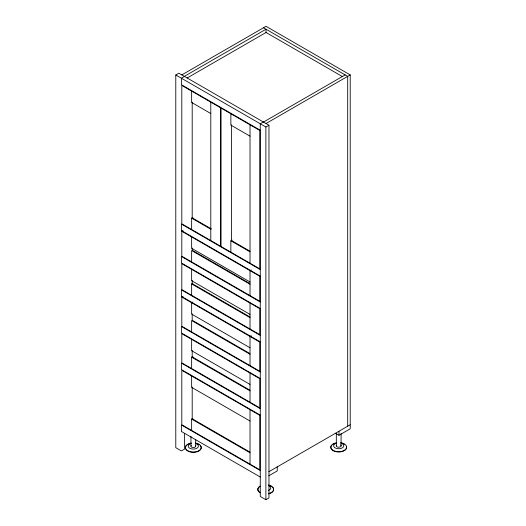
<?xml version="1.0" encoding="UTF-8"?>
<svg xmlns="http://www.w3.org/2000/svg" width="526" height="526" viewBox="0 0 526 526"><rect width="100%" height="100%" fill="white"/><g stroke="black" fill="none" stroke-linecap="round" stroke-linejoin="round"><path stroke-width="0.79" d="M184.488 433.549L184.488 449.145L181.398 450.927L175.783 447.685L175.783 74.994L178.873 73.213L268.964 125.227L268.964 497.918L265.88 499.7L260.265 496.459L260.265 123.768L263.348 121.986M181.818 74.909L266.018 26.3L350.217 74.909L350.217 428.808L338.987 435.291L335.483 433.266M184.343 76.369L266.018 29.219L266.018 32.5L187.184 77.973M184.488 76.454L181.398 78.236L181.398 84.712L260.265 130.251M263.493 122.065L345.161 74.909M266.018 123.525L350.217 74.909M175.783 74.994L265.88 127.009L268.964 125.227M191.642 229.5L191.642 218.152L192.878 217.442M181.818 231.282L259.844 276.328L259.844 301.28L181.818 256.234L181.818 231.282L183.055 230.566M230.861 252.145L230.861 240.803L232.097 240.086M191.642 295.283L191.642 283.941L192.878 283.231M181.818 297.072L259.844 342.117L259.844 371.284L181.818 326.238L181.818 297.072L183.055 296.355M192.878 302.029L191.642 302.739L191.642 314.081L250.021 347.785M251.257 269.943L250.021 270.653L250.021 295.612M191.642 368.529L191.642 357.187L192.878 356.47M251.257 335.733L250.021 336.443L250.021 365.609M191.642 430.426L191.642 419.084L192.878 418.374M268.825 471.75L350.217 424.758M268.825 475.8L277.241 470.941L277.241 466.884M263.493 27.76L347.693 76.369L347.693 426.218M266.018 32.461L342.334 76.52M210.794 113.517L191.642 102.458L191.642 91.116M250.021 136.162L230.861 125.103L230.861 113.761M211.36 228.889L192.2 217.83L192.2 102.136M249.87 251.126L231.427 240.474L231.427 124.78M191.642 218.152L210.794 229.211M230.861 240.803L250.021 251.862M260.265 269.601L181.398 224.069L181.398 230.552L260.265 276.084M250.021 282.002L191.642 248.292L191.642 236.95M249.876 283.54L192.2 250.238L192.2 247.97M250.021 284.27L191.642 250.56L191.642 261.909M260.265 302.009L181.398 256.478L181.398 262.961L260.265 308.492M250.021 314.41L191.642 280.7L191.642 269.358M249.876 316.915L192.2 283.619L192.2 280.378M191.642 283.941L250.021 317.645M260.265 335.391L181.398 289.859L181.398 296.342L260.265 341.874M249.876 353.538L192.2 320.242L192.2 313.759M250.021 354.268L191.642 320.564L191.642 331.906M260.265 372.013L181.398 326.482L181.398 332.958L260.265 378.496M250.021 384.407L191.642 350.704L191.642 339.362M249.876 390.16L192.2 356.865L192.2 350.382M191.642 357.187L250.021 390.89M260.265 408.636L181.398 363.098L181.398 369.581L260.265 415.113M250.021 421.03L191.642 387.327L191.642 375.985M249.876 452.058L192.2 418.762L192.2 387.005M191.642 419.084L250.021 452.787M260.265 470.533L181.398 425.001L181.398 431.484L260.265 477.016M341.091 433.588L341.091 445.857M338.987 431.241L338.987 435.291M336.324 433.523L336.324 445.792M265.88 127.009L265.88 499.7M250.021 124.82L250.021 263.204M250.021 303.061L250.021 328.993M250.021 373.065L250.021 402.232M250.021 409.688L250.021 464.129M210.794 102.175L210.794 240.56M195.705 439.637L195.705 446.18M190.945 436.297L190.945 446.114M340.434 444.871A2.38 1.374 0 0 1 340.565 446.686A2.38 1.374 0 0 1 337.468 446.995L336.982 446.771A2.38 1.374 0 0 1 336.423 445.437M340.763 442.701A7.936 4.583 0 0 1 345.214 449.756A7.936 4.583 0 0 1 332.208 449.756A7.936 4.583 0 0 1 336.653 442.701M346.378 446.258A7.936 4.583 0 0 1 337.672 451.985A7.936 4.583 0 0 1 331.834 445.154M333.096 444.2A7.936 4.583 0 0 1 334.74 443.471M340.763 443.017A7.936 4.583 0 0 1 344.32 444.2M341.249 443.28A5.082 2.932 0 0 1 342.597 447.705A5.082 2.932 0 0 1 334.819 447.705A5.082 2.932 0 0 1 336.167 443.28M268.451 484.952A7.936 4.583 0 0 1 273.678 489.259A7.936 4.583 0 0 1 268.451 493.566M260.12 492.5A7.936 4.583 0 0 1 260.12 486.017M272.613 487.28A7.936 4.583 0 0 1 268.451 493.881M260.12 492.816A7.936 4.583 0 0 1 260.12 486.333M269.707 485.603A7.936 4.583 0 0 1 271.35 486.333M268.273 485.413A5.082 2.932 0 0 1 268.273 490.495M195.416 445.489A2.38 1.374 0 0 1 194.968 447.139A2.38 1.374 0 0 1 192.089 447.317L191.602 447.093A2.38 1.374 0 0 1 191.293 445.43M195.383 443.03A7.936 4.583 0 0 1 199.827 450.085A7.936 4.583 0 0 1 186.822 450.085A7.936 4.583 0 0 1 191.273 443.03M200.202 445.476A7.936 4.583 0 0 1 197.296 451.735A7.936 4.583 0 0 1 186.454 450.059A7.936 4.583 0 0 1 189.36 443.799M189.971 443.615A7.936 4.583 0 0 1 191.273 443.339M195.383 443.339A7.936 4.583 0 0 1 196.685 443.615M197.296 443.799A7.936 4.583 0 0 1 198.94 444.529M195.863 443.609A5.082 2.932 0 0 1 197.217 448.034A5.082 2.932 0 0 1 189.432 448.034A5.082 2.932 0 0 1 190.787 443.609M220.618 107.843L181.818 85.442L181.818 223.826L220.618 246.227L220.618 107.843M259.844 130.487L221.038 108.086L221.038 246.47L259.844 268.871L259.844 130.487M259.844 308.736L181.818 263.69L181.818 289.616L259.844 334.661L259.844 308.736M259.844 378.74L181.818 333.688L181.818 362.855L259.844 407.906L259.844 378.74M259.844 415.356L181.818 370.311L181.818 424.758L259.844 469.803L259.844 415.356"/></g></svg>
